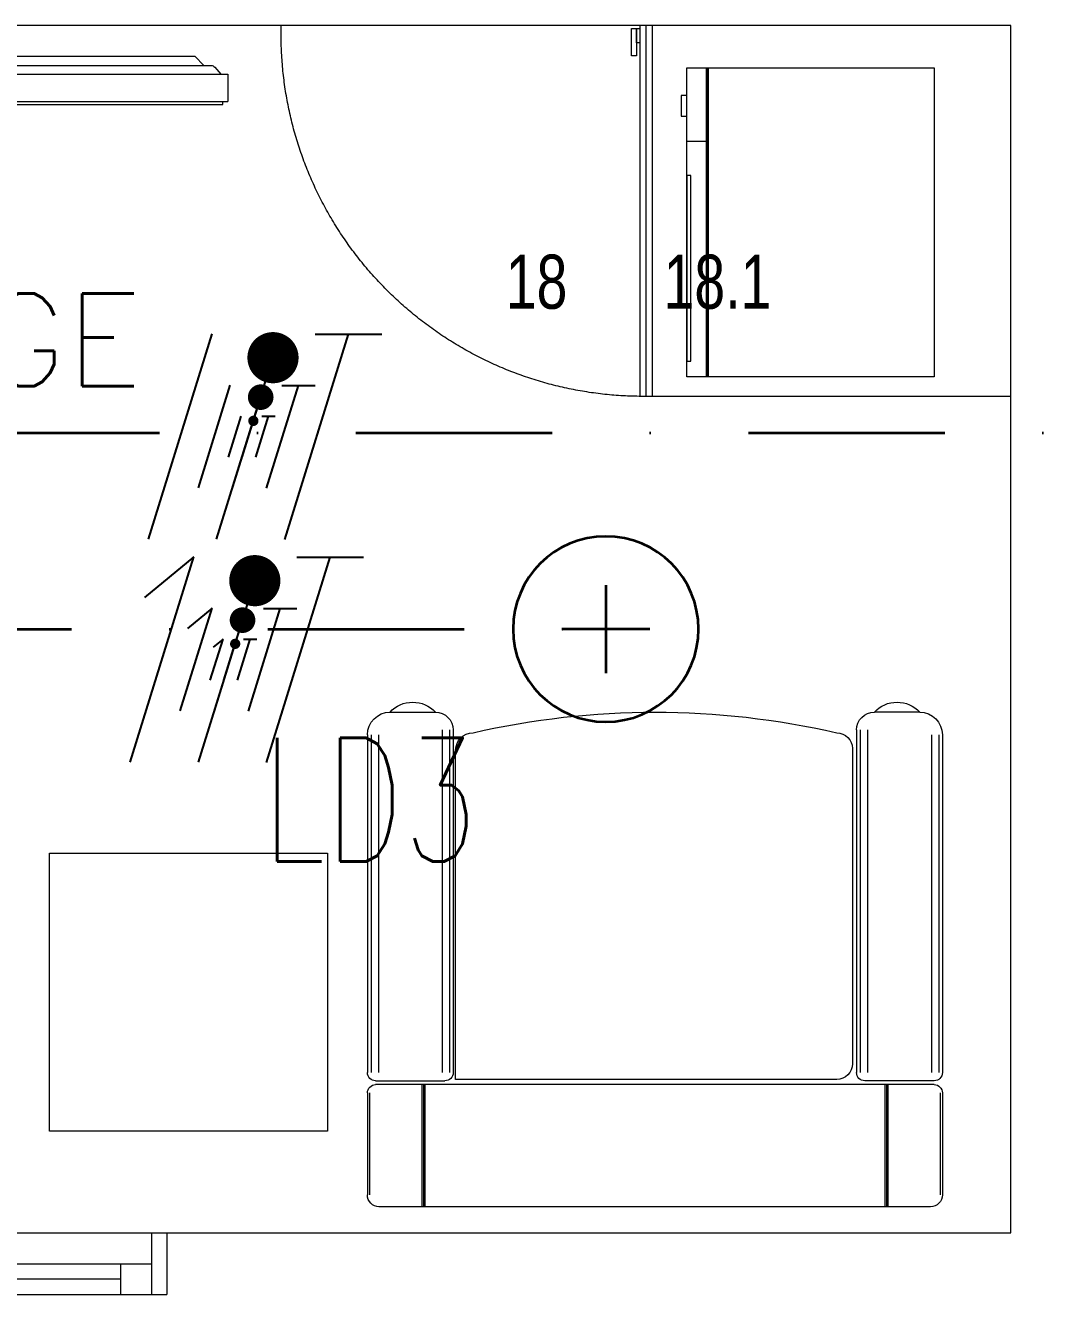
# Model space of a CAD drawing. Header units: inches. Extents: x -12418 to 57169, y -29325 to 19878.
# Drawn here: x 23834 to 25478, y -947 to 1106 of the extents above; entities that cross this region are included whole.
import ezdxf
from ezdxf.enums import TextEntityAlignment as Align

# ---------------------------------------------------------------- set-up
doc = ezdxf.new("R2010")
doc.units = ezdxf.units.IN
doc.header["$LTSCALE"] = 25
doc.header["$MEASUREMENT"] = 0
doc.linetypes.add('00-Ground Floor$0$DASHED', pattern=[0.75, 0.5, -0.25])
doc.linetypes.add('DASHDOT', pattern=[25.4, 12.7, -6.35, 0, -6.35])
doc.layers.get('0').update_dxf_attribs({"color": 8})
for name, color, linetype, lineweight in [('00-Ground Floor$0$72_EGR_BASE_TEXT', 252, 'Continuous', 5), ('00-Ground Floor$0$72_EGR_EQP_TAG', 142, 'Continuous', 5), ('00-Ground Floor$0$Aluminum', 251, 'Continuous', 5), ('00-Ground Floor$0$LOADING', 253, 'Continuous', 5), ('00-Ground Floor$0$Walls', 251, 'Continuous', 5), ('E-LITE-CIRC-NUMB', 6, 'Continuous', 25), ('E-LITE-CLNG @ 100', 150, 'Continuous', 35), ('E-LITE-CLNG-CNDT', 6, 'DASHDOT', 35), ('E-LITE-CTRL', 6, 'Continuous', 25), ('E-LITE-IDEN', 6, 'Continuous', 25), ('E-POWR-WIRE', 6, 'Continuous', 25), ('E-POWR-WIRE @ 100', 6, 'Continuous', 25), ('E-POWR-WIRE @ 20', 6, 'Continuous', 25), ('E-POWR-WIRE @ 50', 6, 'Continuous', 25)]:
    doc.layers.add(name, color=color, linetype=linetype, lineweight=lineweight)
doc.styles.add('00-Ground Floor$0$SIMPLEX', font='SIMPLEX.shx', dxfattribs={"height": 150})
doc.styles.add('00-Ground Floor$0$X3G_ENTITY_257CFD', font='swisscl.ttf', dxfattribs={"height": 200})
doc.styles.add('DC_Simplex', font='SIMPLEX.shx', dxfattribs={"width": 0.7})

# ---------------------------------------------------------------- blocks, each defined once
blk = doc.blocks.new('00-Ground Floor$0$single seat')
at = {"layer": '00-Ground Floor$0$LOADING'}
for p, q in [((-972558.1, -381684), (-972723.2, -381684)), ((-972558.1, -381687.4), (-972723.2, -381687.4)), ((-971978.9, -381684), (-972525.2, -381684)), ((-971978.9, -381689.9), (-972525.2, -381689.9)), ((-972742.2, -381703.1), (-972742.2, -382595.5)), ((-972544.8, -381697.3), (-972544.8, -382601.1)), ((-972538.5, -381697.3), (-972538.5, -381809.5)), ((-971978.9, -381701.7), (-972525.2, -381701.7)), ((-971942.2, -381720.6), (-971942.2, -381794)), ((-972544.8, -381772.1), (-972742.2, -381772.1)), ((-972544.8, -381774.6), (-972742.2, -381774.6)), ((-972544.8, -381777.1), (-972742.2, -381777.1)), ((-971971, -381805.1), (-972525.2, -381805.1)), ((-971971, -381816.9), (-972525.2, -381816.9)), ((-971971, -381822.8), (-972525.2, -381822.8)), ((-972001, -381829.5), (-972511, -381829.5)), ((-972536.4, -381854.9), (-972536.4, -382471.4)), ((-972536.4, -382471.4), (-972003.7, -382471.4)), ((-972538.5, -382600.9), (-972538.5, -382488.7)), ((-971971, -382475.4), (-972525.2, -382475.4)), ((-971971, -382481.3), (-972525.2, -382481.3)), ((-971971, -382493.1), (-972525.2, -382493.1)), ((-971942.2, -382577.6), (-971942.2, -382504.2)), ((-972544.8, -382521), (-972742.2, -382521)), ((-972544.8, -382523.6), (-972742.2, -382523.6)), ((-972544.8, -382526.1), (-972742.2, -382526.1)), ((-971978.9, -382596.4), (-972525.2, -382596.4)), ((-972558.1, -382610.8), (-972723.2, -382610.8)), ((-972558.1, -382614.2), (-972723.2, -382614.2)), ((-971978.9, -382608.3), (-972525.2, -382608.3)), ((-971978.9, -382614.2), (-972525.2, -382614.2))]:
    blk.add_line(p, q, dxfattribs=at)
for centre, radius, start, end in [((-972723.2, -381703.1), 19.1, 90, 180), ((-972558.1, -381697.3), 13.3, 0, 90), ((-972525.2, -381697.3), 13.3, 90, 180), ((-971978.9, -381720.6), 36.6, 0, 90), ((-971976, -381757.3), 49.9, 312.6462, 47.3538), ((-971971, -381794), 28.8, 270, 0), ((-972525.2, -381809.5), 13.3, 180, 270), ((-972511, -381854.9), 25.3, 90, 180), ((-972001, -381854.9), 25.3, 0, 90), ((-973252.2, -382149.1), 1310, 347.0217, 12.9783), ((-972003.7, -382443.3), 28.1, 270, 0), ((-972525.2, -382488.7), 13.3, 90, 180), ((-971971, -382504.2), 28.8, 0, 90), ((-971976, -382540.9), 49.9, 312.6462, 47.3538), ((-972723.2, -382595.1), 19.1, 180, 270), ((-971978.9, -382577.6), 36.6, 270, 0), ((-972558.1, -382600.9), 13.3, 270, 0), ((-972525.2, -382600.9), 13.3, 180, 270)]:
    blk.add_arc(centre, radius, start, end, dxfattribs=at)
blk = doc.blocks.new('00-Ground Floor$0$DM15862C-P')
at = {"lineweight": 0}
for p, q in [((-0.3835, 0), (-0.3983, -0.0149)), ((0.3835, 0), (-0.3835, 0)), ((0.3835, 0), (0.3983, -0.0149)), ((-0.4157, -0.0175), (-0.4256, -0.0287)), ((0.41, -0.0149), (-0.4099, -0.0149)), ((0.4157, -0.0175), (0.4254, -0.0287)), ((-0.4367, -0.0287), (-0.4367, -0.0734)), ((0.4365, -0.0287), (-0.4367, -0.0287)), ((0.4365, -0.0287), (0.4365, -0.0734)), ((0.4365, -0.0734), (-0.4367, -0.0734)), ((-0.4291, -0.078), (-0.4291, -0.0734)), ((0.429, -0.078), (-0.4291, -0.078)), ((0.429, -0.078), (0.429, -0.0734))]:
    blk.add_line(p, q, dxfattribs=at)
for points in [[(-0.4099, -0.0149), (-0.4121, -0.0149), (-0.4141, -0.0158), (-0.4157, -0.0175)], [(0.4157, -0.0175), (0.4141, -0.0158), (0.4121, -0.0149), (0.41, -0.0149)]]:
    blk.add_open_spline(points, degree=3, dxfattribs=at)
blk = doc.blocks.new('00-Ground Floor$0$MICROWAVE')
at = {"layer": '00-Ground Floor$0$LOADING'}
for p, q in [((35.6435, -3.5463), (35.6435, -3.9463)), ((36.1435, -3.5463), (35.6435, -3.5463)), ((35.6883, -3.5368), (35.7218, -3.5368)), ((35.6883, -3.5463), (35.6883, -3.5368)), ((35.7218, -3.5463), (35.6883, -3.5463)), ((35.7218, -3.5368), (35.7218, -3.5463)), ((35.7624, -3.5463), (35.7624, -3.5771)), ((35.818, -3.5463), (36.1181, -3.5463)), ((35.818, -3.5523), (35.818, -3.5463)), ((36.1181, -3.5463), (36.1181, -3.5523)), ((36.1435, -3.9463), (36.1435, -3.5463)), ((36.1181, -3.5523), (35.818, -3.5523)), ((35.6435, -3.5771), (36.1435, -3.5771)), ((35.6435, -3.5783), (36.1435, -3.5783)), ((35.6435, -3.5796), (36.1435, -3.5796)), ((35.6435, -3.5808), (36.1435, -3.5808)), ((35.6435, -3.9463), (36.1435, -3.9463))]:
    blk.add_line(p, q, dxfattribs=at)
blk = doc.blocks.new('00-Ground Floor$0$UNDER COUNTER FRIDGE')
at = {"layer": '00-Ground Floor$0$LOADING', "ltscale": 10}
blk.add_line((35.575, -3.49), (35.575, -2.89), dxfattribs=at)
at = {"layer": '00-Ground Floor$0$LOADING'}
for p, q in [((35.575, -3.47), (36.175, -3.47)), ((35.575, -4.07), (35.575, -3.47)), ((35.575, -3.48), (36.175, -3.48)), ((35.575, -3.49), (36.175, -3.49)), ((36.175, -3.47), (36.175, -4.07)), ((36.175, -4.07), (35.575, -4.07))]:
    blk.add_line(p, q, dxfattribs=at)
for points in [[(35.58, -3.4648), (35.6243, -3.4648), (35.6243, -3.4564), (35.58, -3.4564)], [(35.58, -3.47), (35.6031, -3.47), (35.6031, -3.4648), (35.58, -3.4648)]]:
    blk.add_lwpolyline(points, close=True, dxfattribs=at)
at = {"layer": '00-Ground Floor$0$LOADING', "linetype": '00-Ground Floor$0$DASHED', "ltscale": 10}
blk.add_arc((35.5899, -3.475), 0.5852, 359.5104, 91.4525, dxfattribs=at)
blk = doc.blocks.new('00-Ground Floor$0$A$C37be4daf')
at = {"layer": '00-Ground Floor$0$Aluminum'}
for p, q in [((1416, 598.2), (216, 598.2)), ((241, 498.2), (241, 598.2)), ((291, 548.2), (291, 598.2)), ((1341, 548.2), (1341, 598.2)), ((1391, 498.2), (1391, 598.2)), ((291, 573.2), (1341, 573.2)), ((1391, 548.2), (241, 548.2)), ((1416, 498.2), (216, 498.2))]:
    blk.add_line(p, q, dxfattribs=at)
at = {"layer": '00-Ground Floor$0$Walls'}
for p, q in [((216, 498.2), (216, 598.2)), ((1416, 498.2), (1416, 598.2))]:
    blk.add_line(p, q, dxfattribs=at)
blk = doc.blocks.new('00-Ground Floor')
at = {"layer": '00-Ground Floor$0$LOADING', "elevation": 0}
blk.add_lwpolyline([(24322.9, -683.3), (23872.9, -683.3), (23872.9, -233.3), (24322.9, -233.3)], close=True, dxfattribs=at)
at = {"layer": '00-Ground Floor$0$Walls'}
for p, q in [((25427.9, 1105.7, 0), (22577.9, 1105.7, 0)), ((25427.9, -847.4, 0), (25427.9, 1105.7, 0)), ((21497.9, -847.4, 0), (25427.9, -847.4, 0))]:
    blk.add_line(p, q, dxfattribs=at)
at = {"rotation": 180}
blk.add_blockref('00-Ground Floor$0$A$C37be4daf', (24278.9, -349.2, 0), dxfattribs=at)
at = {"layer": '00-Ground Floor$0$LOADING', "xscale": -1000, "yscale": 1000, "zscale": 1000, "rotation": 90.00000000000007}
for name in ['00-Ground Floor$0$UNDER COUNTER FRIDGE', '00-Ground Floor$0$MICROWAVE']:
    blk.add_blockref(name, (21357.9, 36680.7, 0), dxfattribs=at)
at = {"layer": '00-Ground Floor$0$LOADING', "xscale": -1000, "yscale": 1000, "zscale": 1000}
blk.add_blockref('00-Ground Floor$0$DM15862C-P', (23724.5, 1055.7, 0), dxfattribs=at)
at = {"layer": '00-Ground Floor$0$LOADING', "xscale": -1, "rotation": 270}
blk.add_blockref('00-Ground Floor$0$single seat', (407001.4, 971937), dxfattribs=at)
at = {"layer": '00-Ground Floor$0$72_EGR_BASE_TEXT', "insert": (23285.9, 672.2), "char_height": 150, "attachment_point": 2, "style": '00-Ground Floor$0$SIMPLEX'}
blk.add_mtext('STAFF LOUNGE', dxfattribs=at)
at = {"layer": '00-Ground Floor$0$72_EGR_EQP_TAG', "char_height": 87.47, "attachment_point": 2, "style": '00-Ground Floor$0$X3G_ENTITY_257CFD'}
for s, insert in [('18', (24660.9, 734.8, 0)), ('18.1', (24953.5, 734.8, 0))]:
    blk.add_mtext(s, dxfattribs=dict(at, insert=insert))
blk = doc.blocks.new('DC_LT-CL-Point')
for p, q in [((0, -0.711), (0, 0.711)), ((0.711, 0), (-0.711, 0))]:
    blk.add_line(p, q)
blk.add_circle((0, 0), 1.5)
at = {"layer": 'E-LITE-CIRC-NUMB', "style": 'DC_Simplex', "width": 0.7, "flags": 8}
blk.add_attdef('CIRCUIT', text='', height=2, rotation=360, dxfattribs=at).set_placement((-3.364, 1.5), align=Align.RIGHT)
at = {"layer": 'E-LITE-CTRL', "style": 'DC_Simplex', "width": 0.7, "flags": 8}
blk.add_attdef('CONTROL', (3.364, -3.498), '', height=2, rotation=360, dxfattribs=at)
at = {"layer": 'E-LITE-IDEN', "style": 'DC_Simplex', "width": 0.7, "flags": 8}
blk.add_attdef('TYPE', (3.364, 1.5), '', height=2, rotation=360, dxfattribs=at)
blk = doc.blocks.new('*U78')
for p, q in [((-1.617, -1.658), (-0.587, 1.663)), ((-0.515, -1.66), (0.515, 1.66)), ((0.587, -1.663), (1.617, 1.658)), ((1.078, 1.659), (2.157, 1.657))]:
    blk.add_line(p, q)
at = {"const_width": 0.414}
blk.add_lwpolyline([(0.19, 1.278, 1), (0.604, 1.277, 1)], format="xyb", close=True, dxfattribs=at)
blk = doc.blocks.new('*U655')
at = {"layer": 'E-POWR-WIRE @ 100', "xscale": 100, "yscale": 100, "zscale": 100}
blk.add_blockref('*U78', (24194.8, 440.4), dxfattribs=at)
at = {"layer": 'E-POWR-WIRE @ 20', "xscale": 20, "yscale": 20, "zscale": 20}
blk.add_blockref('*U78', (24194.8, 440.4), dxfattribs=at)
at = {"layer": 'E-POWR-WIRE @ 50', "xscale": 50, "yscale": 50, "zscale": 50}
blk.add_blockref('*U78', (24194.8, 440.4), dxfattribs=at)
blk = doc.blocks.new('*U76')
for p, q in [((-1.617, -1.658), (-0.587, 1.663)), ((-0.587, 1.663), (-1.389, 1.004)), ((-0.515, -1.66), (0.515, 1.66)), ((0.587, -1.663), (1.617, 1.658)), ((1.078, 1.659), (2.157, 1.657))]:
    blk.add_line(p, q)
at = {"const_width": 0.414}
blk.add_lwpolyline([(0.19, 1.278, 1), (0.604, 1.277, 1)], format="xyb", close=True, dxfattribs=at)
blk = doc.blocks.new('*U662')
at = {"layer": 'E-POWR-WIRE @ 100', "xscale": 100, "yscale": 100, "zscale": 100}
blk.add_blockref('*U76', (24165.4, 79.7), dxfattribs=at)
at = {"layer": 'E-POWR-WIRE @ 20', "xscale": 20, "yscale": 20, "zscale": 20}
blk.add_blockref('*U76', (24165.4, 79.7), dxfattribs=at)
at = {"layer": 'E-POWR-WIRE @ 50', "xscale": 50, "yscale": 50, "zscale": 50}
blk.add_blockref('*U76', (24165.4, 79.7), dxfattribs=at)

msp = doc.modelspace()

# ---------------------------------------------------------------- linework, layer by layer
at = {"layer": 'E-LITE-CLNG-CNDT', "elevation": 0}
msp.add_lwpolyline([(22152.9, 129.1), (22406.6, 420.8, -0.217044), (22463.2, 446.6), (26022.9, 446.6, 0.414214), (26097.9, 521.6), (26097.9, 696.6)], format="xyb", dxfattribs=at)
msp.add_lwpolyline([(18510.4, 129.1), (24772.9, 129.1)], dxfattribs=at)

# ---------------------------------------------------------------- block references
at = {"layer": 'E-LITE-CLNG @ 100'}
ref = msp.add_blockref('DC_LT-CL-Point', (24772.9, 129.1, 0), dxfattribs=dict(at, xscale=-100, yscale=100, zscale=100, rotation=180))
ref.add_attrib('TYPE', 'LD3', (24217.2, -247, 0), dxfattribs={"layer": 'E-LITE-IDEN', "height": 200, "rotation": 0, "style": 'DC_Simplex', "width": 0.7, "flags": 8})
at = {"layer": 'E-LITE-CLNG-CNDT'}
msp.add_blockref('00-Ground Floor', (0, 0), dxfattribs=at)
at = {"layer": 'E-POWR-WIRE'}
for name in ['*U655', '*U662']:
    msp.add_blockref(name, (0, 0), dxfattribs=at)

doc.saveas('drawing.dxf')
